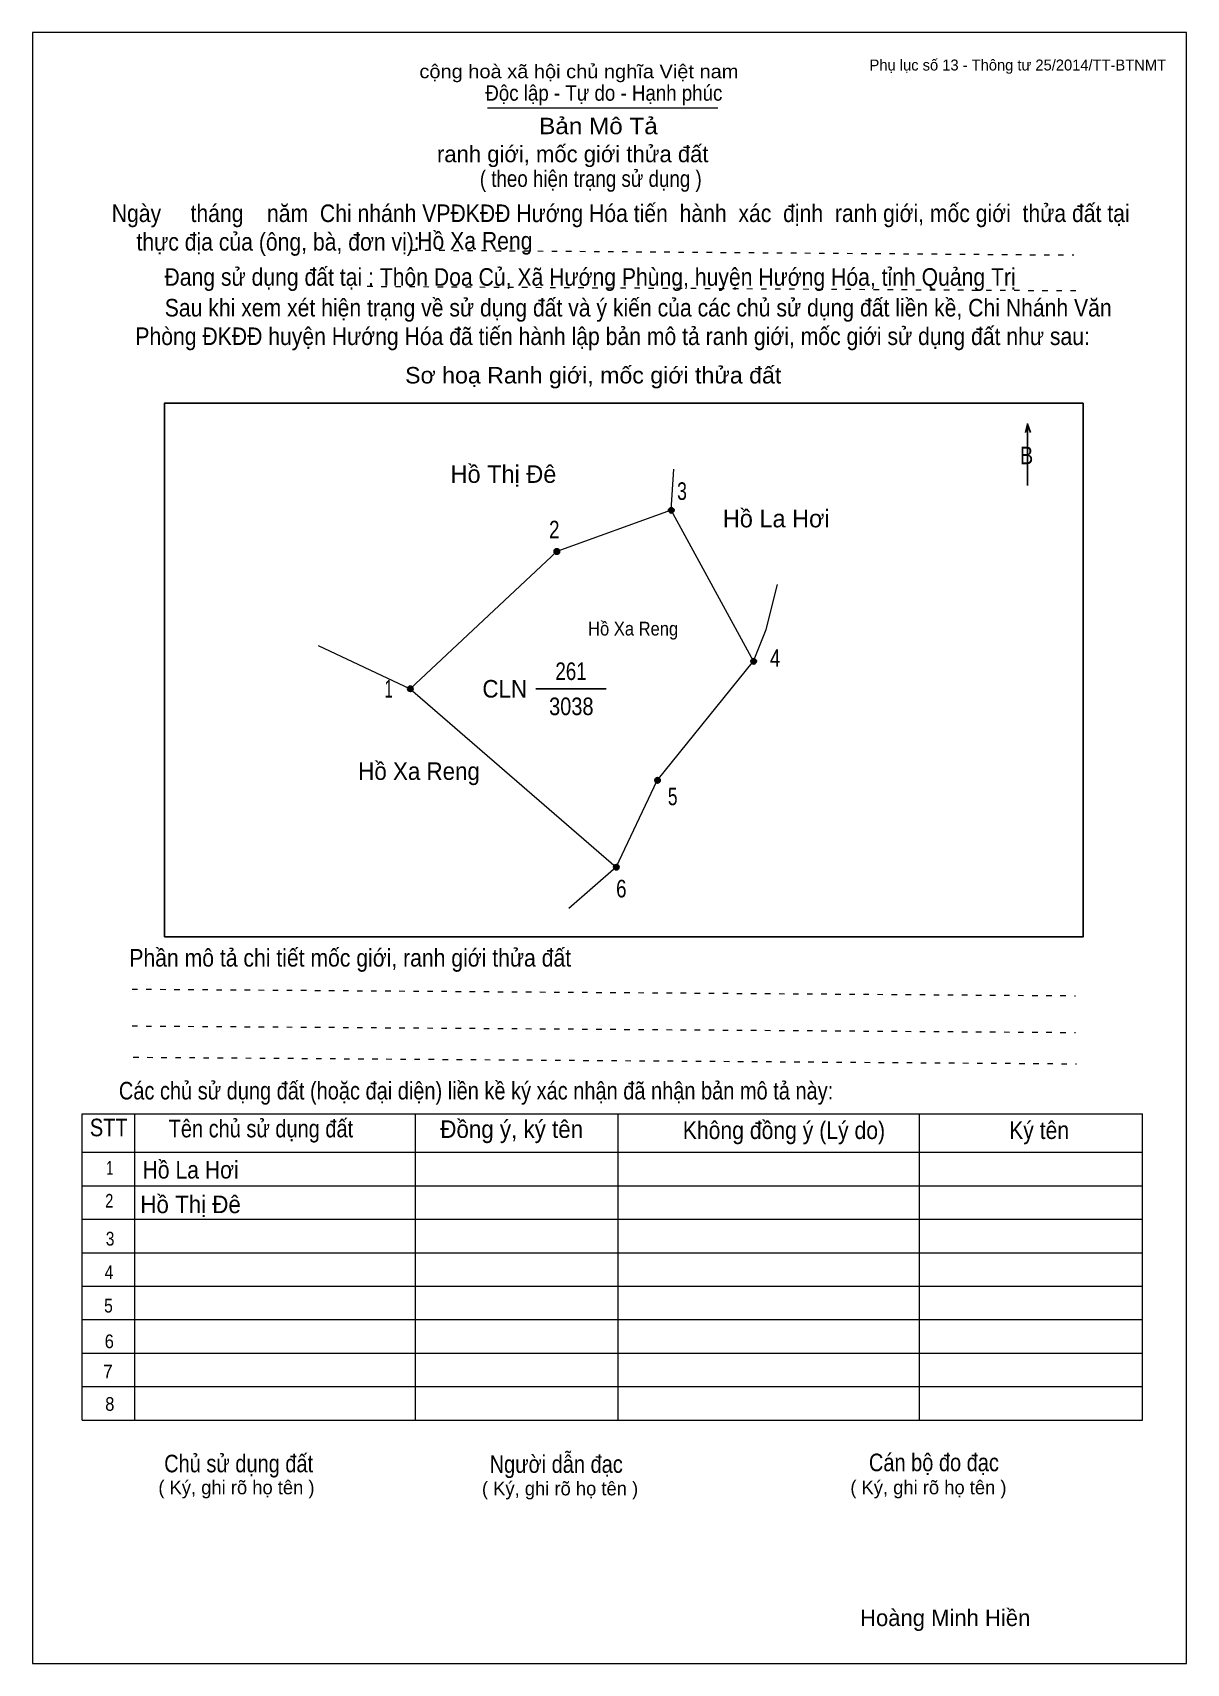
# Model space of a CAD drawing. Header units: centimetres. Extents: x 0 to 21, y 0 to 29.7.
import ezdxf
from ezdxf.enums import TextEntityAlignment as Align

# ---------------------------------------------------------------- set-up
doc = ezdxf.new("R2010")
doc.units = ezdxf.units.CM
doc.header["$LTSCALE"] = 0.13
doc.linetypes.add('DOTTED', pattern=[1.5, 0.3, -1.2])
for name, color, linetype, lineweight in [('1', 7, 'Continuous', 13), ('32', 7, 'Continuous', 25), ('33', 7, 'Continuous', 25), ('6', 7, 'Continuous', 13), ('62', 7, 'Continuous', 13)]:
    doc.layers.add(name, color=color, linetype=linetype, lineweight=lineweight)
for name, color, linetype in [('2', 7, 'Continuous'), ('34', 7, 'Continuous'), ('63', 7, 'Continuous')]:
    doc.layers.add(name, color=color, linetype=linetype)

msp = doc.modelspace()

# ---------------------------------------------------------------- hatches: boundary and pattern name
at = {"layer": '32'}
for points in [[(11.675, 21, 1), (11.575, 21, 1)], [(9.5917, 20.25, 1), (9.4917, 20.25, 1)], [(13.175, 18.25, 1), (13.075, 18.25, 1)], [(6.925, 17.75, 1), (6.825, 17.75, 1)], [(11.425, 16.0833, 1), (11.325, 16.0833, 1)], [(10.675, 14.5, 1), (10.575, 14.5, 1)]]:
    msp.add_hatch(color=256, dxfattribs=at).paths.add_polyline_path(points)

# ---------------------------------------------------------------- linework, layer by layer
at = {"layer": '1'}
msp.add_lwpolyline([(21, 0), (21, 29.7), (0, 29.7), (0, 0)], close=True, dxfattribs=at)
at = {"layer": '32'}
for centre in [(11.625, 21), (9.5417, 20.25), (13.125, 18.25), (6.875, 17.75), (11.375, 16.0833), (10.625, 14.5)]:
    msp.add_circle(centre, 0.05, dxfattribs=at)
at = {"layer": '33'}
msp.add_line((9.16, 17.75), (10.44, 17.75), dxfattribs=at)
at = {"layer": '6'}
msp.add_line((10.62, 14.5), (9.76, 13.75), dxfattribs=at)
for points in [[(13.12, 18.25), (11.62, 21), (11.67, 21.75)], [(11.62, 21), (9.54, 20.25), (6.87, 17.75)], [(13.12, 18.25), (13.35, 18.83), (13.56, 19.65)], [(5.2, 18.54), (6.87, 17.75), (10.62, 14.5)], [(10.62, 14.5), (11.37, 16.08), (13.12, 18.25)]]:
    msp.add_lwpolyline(points, dxfattribs=at)
at = {"layer": '62'}
for p, q in [((8.28, 28.33), (12.47, 28.33)), ((0.9, 10.01), (20.2, 10.01)), ((0.9, 4.43), (0.9, 10.01)), ((1.86, 4.43), (1.86, 10.01)), ((6.97, 4.43), (6.97, 9.99)), ((10.66, 4.43), (10.66, 9.99)), ((16.14, 4.43), (16.14, 10.01)), ((20.2, 4.43), (20.2, 10.01)), ((0.9, 9.31), (20.2, 9.31)), ((0.9, 8.7), (20.2, 8.7)), ((0.9, 8.09), (20.2, 8.09)), ((0.9, 7.48), (20.2, 7.48)), ((0.9, 6.87), (20.2, 6.87)), ((0.9, 6.26), (20.2, 6.26)), ((0.9, 5.65), (20.2, 5.65)), ((0.9, 5.04), (20.2, 5.04)), ((0.9, 4.43), (20.2, 4.43))]:
    msp.add_line(p, q, dxfattribs=at)
at = {"layer": '62', "linetype": 'DOTTED'}
for p, q in [((6.89, 25.74), (18.95, 25.65)), ((6.09, 25.08), (19.04, 25)), ((1.81, 12.28), (18.98, 12.16)), ((1.81, 11.61), (18.98, 11.49)), ((1.83, 11.04), (19, 10.92))]:
    msp.add_line(p, q, dxfattribs=at)
at = {"layer": '62', "lineweight": 25}
for p, q in [((18.11, 22.58), (18.11, 21.45)), ((18.11, 22.57), (18.07, 22.42)), ((18.11, 22.57), (18.16, 22.42))]:
    msp.add_line(p, q, dxfattribs=at)
msp.add_lwpolyline([(2.4, 13.23), (19.12, 13.23), (19.12, 22.95), (2.4, 22.95)], close=True, dxfattribs=at)

# ---------------------------------------------------------------- texts
at = {"layer": '2', "width": 0.9}
msp.add_text('Hồ Xa Reng', height=0.25, dxfattribs=at).set_placement((10.93, 18.72), align=Align.CENTER)
at = {"layer": '32'}
for s, width, p in [('3', 0.75, (11.82, 21.19)), ('2', 0.8, (9.495, 20.49)), ('4', 0.8, (13.515, 18.15)), ('1', 0.65, (6.48, 17.59)), ('5', 0.75, (11.65, 15.63)), ('6', 0.8, (10.715, 13.95))]:
    msp.add_text(s, height=0.32, dxfattribs=dict(at, width=width)).set_placement(p, align=Align.CENTER)
at = {"layer": '33'}
for s, p in [('Hồ Thị Đê', (8.57, 21.5)), ('Hồ Thị Đê', (8.57, 21.5)), ('Hồ La Hơi ', (13.595, 20.69))]:
    msp.add_text(s, height=0.32, dxfattribs=at).set_placement(p, align=Align.CENTER)
for s, width, p in [('261', 0.8, (9.8, 17.91)), ('3038', 0.85, (9.805, 17.27)), ('Hồ Xa Reng ', 0.95, (7.09, 16.09))]:
    msp.add_text(s, height=0.32, dxfattribs=dict(at, width=width)).set_placement(p, align=Align.CENTER)
at = {"layer": '33', "width": 0.95}
msp.add_text('CLN', height=0.32, dxfattribs=at).set_placement((9, 17.59), align=Align.RIGHT)
at = {"layer": '34'}
for s, width, p in [('Hồ Xa Reng', 0.9, (7, 25.75)), ('Hồ La Hơi ', 0.9, (2, 8.83)), ('Hồ Thị Đê', 0.95, (1.96, 8.2))]:
    msp.add_text(s, height=0.32, dxfattribs=dict(at, width=width)).set_placement(p)
at = {"layer": '62'}
for s, height, width, p in [('cộng hoà xã hội chủ nghĩa Việt nam', 0.2474, 1.1, (7.04, 28.87)), ('Độc lập - Tự do - Hạnh phúc', 0.2828, 0.9, (8.24, 28.46)), ('Bản Mô Tả', 0.3, 1.1, (9.22, 27.85)), ('( theo hiện trạng sử dụng )', 0.3, 0.85, (8.14, 26.89)), ('Ngày     tháng    năm  Chi nhánh VPĐKĐĐ Hướng Hóa tiến  hành  xác  định  ranh giới, mốc giới  thửa đất tại ', 0.32, 0.9, (1.44, 26.25)), ('thực địa của (ông, bà, đơn vị): ', 0.32, 0.9, (1.89, 25.73)), ('Đang sử dụng đất tại : Thôn Doa Củ, Xã Hướng Phùng, huyện Hướng Hóa, tỉnh Quảng Trị', 0.32, 0.9, (2.4, 25.09)), ('     Sau khi xem xét hiện trạng về sử dụng đất và ý kiến của các chủ sử dụng đất liền kề, Chi Nhánh Văn ', 0.32, 0.9, (1.87, 24.53)), ('Phòng ĐKĐĐ huyện Hướng Hóa đã tiến hành lập bản mô tả ranh giới, mốc giới sử dụng đất như sau:', 0.32, 0.9, (1.87, 24.01)), ('Sơ hoạ Ranh giới, mốc giới thửa đất', 0.3, 1.05, (6.78, 23.31)), ('B', 0.32, 0.85, (17.97, 21.84)), ('Phần mô tả chi tiết mốc giới, ranh giới thửa đất ', 0.32, 0.9, (1.76, 12.69)), ('Các chủ sử dụng đất (hoặc đại diện) liền kề ký xác nhận đã nhận bản mô tả này:', 0.32, 0.85, (1.57, 10.27))]:
    msp.add_text(s, height=height, dxfattribs=dict(at, width=width)).set_placement(p)
msp.add_text('ranh giới, mốc giới thửa đất', height=0.3, dxfattribs=at).set_placement((7.36, 27.34))
for s, height, width, p in [('STT', 0.32, 0.85, (1.385, 9.6)), ('Tên chủ sử dụng đất', 0.32, 0.85, (4.155, 9.58)), ('Đồng ý, ký tên', 0.32, 0.95, (8.72, 9.57)), ('Không đồng ý (Lý do)', 0.32, 0.9, (13.675, 9.55)), ('Ký tên', 0.32, 0.9, (18.32, 9.55)), ('1', 0.25, 0.7, (1.405, 8.9)), ('2', 0.25, 0.8, (1.395, 8.3)), ('3', 0.25, 0.85, (1.41, 7.61)), ('4', 0.25, 0.85, (1.39, 7)), ('5', 0.25, 0.85, (1.38, 6.39)), ('6', 0.25, 0.9, (1.395, 5.74)), ('7', 0.25, 0.95, (1.37, 5.19)), ('8', 0.25, 0.9, (1.405, 4.6)), ('Người dẫn đạc', 0.32, 0.85, (9.53, 3.47)), ('Chủ sử dụng đất', 0.32, 0.85, (3.75, 3.48)), ('Cán bộ đo đạc', 0.32, 0.85, (16.405, 3.5))]:
    msp.add_text(s, height=height, dxfattribs=dict(at, width=width)).set_placement(p, align=Align.CENTER)
for p in [(3.71, 3.08), (9.6, 3.06), (16.305, 3.08)]:
    msp.add_text('( Ký, ghi rõ họ tên )', height=0.25, dxfattribs=at).set_placement(p, align=Align.CENTER)
at = {"layer": '63'}
msp.add_text('Phụ lục số 13 - Thông tư 25/2014/TT-BTNMT', height=0.2, dxfattribs=at).set_placement((20.63, 29.01), align=Align.RIGHT)
msp.add_text('Hoàng Minh Hiền', height=0.3, dxfattribs=at).set_placement((16.61, 0.68), align=Align.CENTER)

doc.saveas('drawing.dxf')
